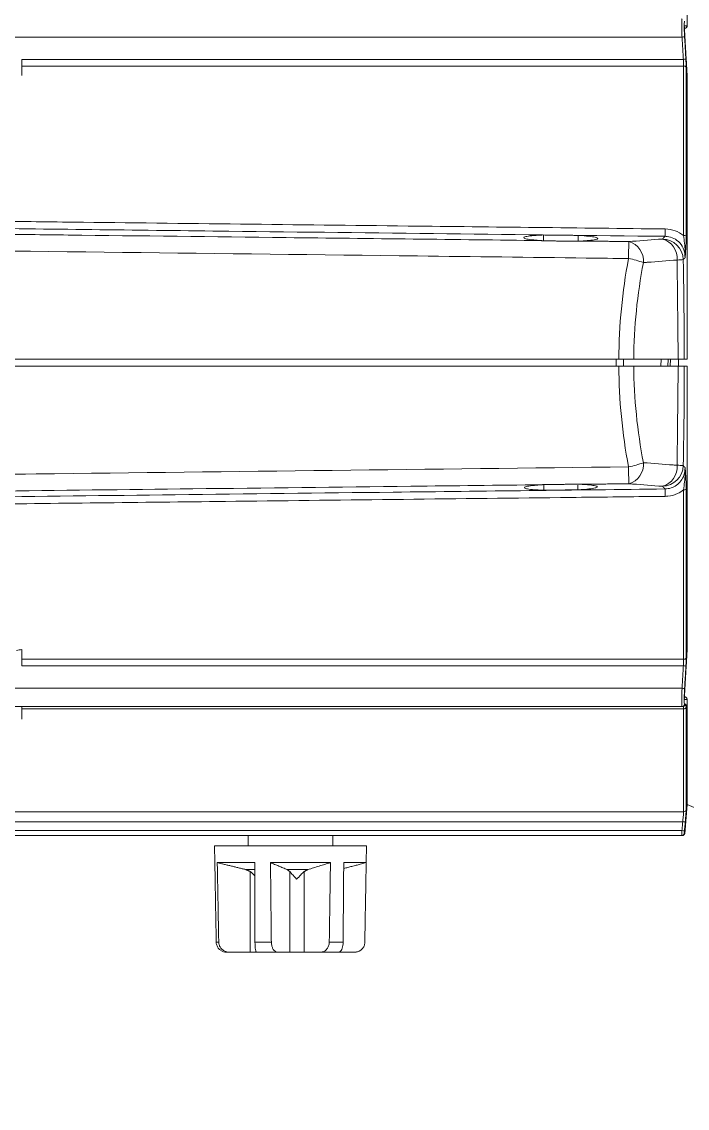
# Model space of a CAD drawing. Extents: x 11 to 120, y 2 to 94.
# Drawn here: x 23.5 to 27.44, y 36.1 to 42.53 of the extents above; entities that cross this region are included whole.
import ezdxf

# ---------------------------------------------------------------- set-up
doc = ezdxf.new("R2010")
doc.units = 0
doc.header["$MEASUREMENT"] = 0
doc.linetypes.add('SLD-Solid', pattern=[0])
doc.layers.add('OBJECT', color=7, linetype='CONTINUOUS')

msp = doc.modelspace()

# ---------------------------------------------------------------- linework, layer by layer
at = {"layer": 'OBJECT', "color": 7, "linetype": 'SLD-Solid', "lineweight": 15}
for p, q in [((27.4383, 42.5213), (27.4383, 43.1257)), ((27.4075, 42.4372), (23.3488, 42.4372)), ((23.4978, 42.2656), (23.4978, 42.3048)), ((23.4978, 42.3048), (27.4152, 42.3048)), ((23.4978, 42.2656), (23.4978, 42.2085)), ((27.4168, 42.2656), (23.4978, 42.2656)), ((27.4168, 41.2631), (27.4168, 42.2656)), ((27.4317, 42.2568), (27.4317, 41.2593)), ((27.4383, 40.5293), (27.4383, 42.1767)), ((27.033, 40.5293), (22.3491, 40.5293)), ((27.0177, 40.4893), (27.0177, 40.5293)), ((27.0605, 40.4893), (27.0615, 40.5293)), ((27.3845, 40.5293), (27.1214, 40.5293)), ((27.2827, 40.4893), (27.2837, 40.5293)), ((27.3234, 40.4893), (27.3247, 40.5293)), ((27.3378, 40.4893), (27.3393, 40.5293)), ((27.3871, 40.5295), (27.3871, 40.4894)), ((22.3491, 40.4893), (27.033, 40.4893)), ((27.3845, 40.4893), (27.1214, 40.4893)), ((27.4383, 38.8419), (27.4383, 40.4893)), ((27.4168, 38.753), (27.4168, 39.7556)), ((27.4317, 39.7594), (27.4317, 38.7619)), ((23.4978, 38.8102), (23.4978, 38.753)), ((23.4978, 38.753), (27.4168, 38.753)), ((23.4978, 38.7139), (23.4978, 38.753)), ((27.4152, 38.7139), (23.4978, 38.7139)), ((23.3488, 38.5814), (27.4075, 38.5814)), ((27.4076, 38.4743), (23.3528, 38.4743)), ((23.4978, 38.4593), (23.4978, 38.4743)), ((27.4317, 38.4697), (27.4317, 37.8643)), ((27.4383, 37.893), (27.4383, 38.4974)), ((27.4168, 38.4593), (23.4978, 38.4593)), ((23.4978, 38.4593), (23.4978, 38.3993)), ((27.4168, 37.8508), (27.4168, 38.4593)), ((27.4231, 37.7194), (27.4383, 37.893)), ((27.4383, 37.893), (31.6371, 36.0951)), ((23.1978, 37.8508), (27.4168, 37.8508)), ((27.4114, 37.7915), (23.1978, 37.7915)), ((27.4057, 37.7093), (22.9809, 37.7093)), ((27.4068, 37.7386), (23.1081, 37.7386)), ((24.8393, 37.7093), (24.8393, 37.6493)), ((25.3393, 37.6493), (25.3393, 37.7093)), ((24.6393, 37.6493), (24.641, 37.5493)), ((25.5393, 37.6493), (24.6393, 37.6493)), ((25.5375, 37.5493), (25.5393, 37.6493)), ((24.641, 37.5493), (24.6412, 37.5493)), ((24.6412, 37.5493), (24.641, 37.5493)), ((24.8777, 37.5493), (24.6556, 37.5493)), ((24.874, 37.5085), (24.8237, 37.5085)), ((25.3258, 37.5493), (24.9706, 37.5493)), ((25.1922, 37.5085), (25.0693, 37.5085)), ((25.5375, 37.5493), (25.4043, 37.5493)), ((25.5021, 37.5399), (25.5375, 37.5493)), ((24.8508, 37.0193), (24.8508, 37.4968)), ((25.0852, 37.0193), (25.0852, 37.4968)), ((25.1707, 37.0193), (25.1707, 37.4968)), ((24.6494, 37.0783), (24.6643, 37.0783)), ((24.8789, 37.0783), (24.9757, 37.0783)), ((25.3188, 37.0783), (25.4007, 37.0783)), ((24.7289, 37.0193), (24.7092, 37.0193)), ((24.8508, 37.0193), (24.7289, 37.0193)), ((24.8508, 37.0193), (24.9047, 37.0193)), ((25.0137, 37.0193), (24.8877, 37.0193)), ((25.0852, 37.0193), (25.0137, 37.0193)), ((25.0852, 37.0193), (25.1707, 37.0193)), ((25.1707, 37.0193), (25.2675, 37.0193)), ((25.374, 37.0193), (25.2675, 37.0193)), ((25.3184, 37.0193), (25.3557, 37.0193)), ((25.3557, 37.0193), (25.4691, 37.0193))]:
    msp.add_line(p, q, dxfattribs=at)
at = {"layer": 'OBJECT', "color": 7, "linetype": 'SLD-Solid', "lineweight": 15, "flags": 128}
for points in [[(27.43, 42.4908), (27.432, 42.492), (27.4345, 42.4948), (27.436, 42.4974), (27.4368, 42.4997), (27.4374, 42.5021), (27.438, 42.507), (27.4383, 42.5251)], [(27.4382, 38.4997), (27.4382, 38.5081), (27.4376, 38.5153), (27.4369, 38.5188), (27.4354, 38.5224), (27.4331, 38.5256), (27.4291, 38.5287), (27.4265, 38.5295)]]:
    msp.add_lwpolyline(points, dxfattribs=at)
at = {"layer": 'OBJECT', "color": 7, "linetype": 'SLD-Solid', "lineweight": 15}
for centre, radius, start, end in [((27.4219, 42.5032), 0.015, 297.4142, 3.80671), ((27.4256, 42.1903), 0.2476, 90.72016, 94.18142), ((27.4327, 42.0567), 0.2487, 90.59517, 94.0409), ((27.4187, 42.2519), 0.0139, 20.57922, 97.9193), ((23.908, 41.3341), 3.3996, 358.70405, 359.43928), ((27.2585, 41.1258), 0.1201, 355.7127, 74.14899), ((27.2889, 41.1158), 0.1256, 1.54173, 88.87071), ((27.4198, 41.2439), 0.0194, 52.30671, 99.04712), ((39.7938, 40.9957), 12.7038, 178.96049, 179.41335), ((27.0592, 41.1107), 0.1201, 355.71273, 74.14904), ((26.9996, 40.6182), 0.5157, 69.64131, 79.83367), ((27.3713, 41.5125), 0.3957, 271.01923, 276.26375), ((30.1913, 40.5093), 3.07, 168.87528, 179.62673), ((30.1913, 40.5093), 3.07, 180.37327, 191.12472), ((26.9996, 40.4005), 0.5157, 280.16633, 290.35869), ((39.7938, 40.023), 12.7038, 180.58665, 181.03951), ((27.0592, 39.908), 0.1201, 285.85096, 4.28727), ((27.2585, 39.8929), 0.1201, 285.85101, 4.2873), ((27.2889, 39.9029), 0.1256, 271.12929, 358.45827), ((27.3713, 39.5062), 0.3957, 83.73625, 88.98077), ((23.908, 39.6846), 3.3996, 0.56072, 1.29595), ((27.4198, 39.7748), 0.0194, 260.95288, 307.69329), ((23.4973, 38.7185), 0.0917, 89.68172, 109.42679), ((27.4187, 38.7668), 0.0139, 262.0807, 339.42078), ((27.4327, 38.962), 0.2487, 265.9591, 269.40483), ((27.4256, 38.8284), 0.2476, 265.81858, 269.27984), ((27.4076, 38.4893), 0.015, 270.04791, 356.44448), ((27.4151, 38.4893), 0.015, 270.04442, 356.32652), ((27.4182, 38.4733), 0.014, 264.21176, 345.34442), ((27.4219, 38.5155), 0.015, 356.19329, 62.5858), ((27.4169, 37.8657), 0.0149, 269.56594, 354.4459), ((27.4277, 37.9389), 0.1483, 263.66715, 269.45207), ((27.4057, 37.7243), 0.015, 270.00213, 355.05801), ((27.4232, 37.8859), 0.1482, 263.66248, 269.45135), ((27.4085, 37.7243), 0.015, 270, 354.25644), ((24.7092, 37.0793), 0.06, 236.35662, 270), ((25.4693, 37.0793), 0.06, 270, 303.58096)]:
    msp.add_arc(centre, radius, start, end, dxfattribs=at)
for start_param, end_param in [(1.376633, 1.564537), (1.577056, 1.764959)]:
    msp.add_ellipse((30.1029, 40.5093), major_axis=(0, 3.195), ratio=0.960876, start_param=start_param, end_param=end_param, dxfattribs=at)
for points, knots in [([(27.4075, 42.4372), (27.407, 42.4495), (27.4058, 42.4739), (27.4052, 42.5062), (27.4054, 42.5303), (27.4063, 42.5427), (27.4073, 42.5439), (27.4076, 42.5443)], [0, 0, 0, 0, 0.216844, 0.433701, 0.650256, 0.866699, 1, 1, 1, 1]), ([(27.4226, 42.5303), (27.422, 42.5293), (27.4208, 42.5272), (27.4201, 42.511), (27.4203, 42.4872), (27.4212, 42.4613), (27.4221, 42.4444), (27.4225, 42.4379)], [0, 0, 0, 0, 0.216835, 0.433686, 0.650167, 0.86649, 1, 1, 1, 1]), ([(27.4369, 42.5042), (27.4373, 42.5051), (27.438, 42.507), (27.4383, 42.5155), (27.4383, 42.5207), (27.4383, 42.5213)], [0, 0, 0, 0, 0.489872, 0.942613, 1, 1, 1, 1]), ([(27.4288, 42.4899), (27.4267, 42.4898), (27.4243, 42.4898), (27.4217, 42.4897), (27.4213, 42.4897)], [0, 0, 0, 0, 0.845701, 1, 1, 1, 1]), ([(27.4225, 42.4379), (27.423, 42.4279), (27.4257, 42.3838), (27.4282, 42.3396), (27.4301, 42.3054)], [0, 0, 0, 0, 0.226062, 1, 1, 1, 1]), ([(27.4168, 42.2656), (27.4167, 42.2714), (27.4166, 42.2831), (27.4157, 42.2975), (27.4152, 42.3048)], [0, 0, 0, 0, 0.486978, 1, 1, 1, 1]), ([(27.4301, 42.3054), (27.4306, 42.2967), (27.4315, 42.2789), (27.4316, 42.2643), (27.4317, 42.2568)], [0, 0, 0, 0, 0.488652, 1, 1, 1, 1]), ([(27.4383, 42.1767), (27.4382, 42.1833), (27.4381, 42.1967), (27.4373, 42.213), (27.4369, 42.2212)], [0, 0, 0, 0, 0.49158, 1, 1, 1, 1]), ([(27.3067, 41.2572), (26.8764, 41.2623), (26.0157, 41.2724), (24.6459, 41.2885), (23.7063, 41.2996), (23.1971, 41.3056)], [0, 0, 0, 0, 0.314137, 0.628275, 1, 1, 1, 1]), ([(23.1978, 41.3481), (23.2336, 41.3477), (23.4347, 41.3454), (24.2971, 41.3355), (25.6312, 41.3201), (26.7999, 41.3067), (27.3074, 41.3009)], [0, 0, 0, 0, 0.026129, 0.146813, 0.629552, 1, 1, 1, 1]), ([(27.3074, 41.3009), (27.3275, 41.2989), (27.3673, 41.2952), (27.4004, 41.2737), (27.4168, 41.2631)], [0, 0, 0, 0, 0.505218, 1, 1, 1, 1]), ([(23.325, 41.2701), (23.4741, 41.2683), (24.0535, 41.2616), (25.1342, 41.249), (26.0659, 41.2382), (26.5673, 41.2323)], [0, 0, 0, 0, 0.137909, 0.536076, 1, 1, 1, 1]), ([(26.5877, 41.2651), (26.5725, 41.2645), (26.5363, 41.2629), (26.4941, 41.2587), (26.4689, 41.2528), (26.4686, 41.2462), (26.4935, 41.2397), (26.5311, 41.2351), (26.5592, 41.2329), (26.5673, 41.2323)], [0, 0, 0, 0, 0.117568, 0.27986, 0.442586, 0.605907, 0.769589, 0.933239, 1, 1, 1, 1]), ([(26.8111, 41.2295), (26.8269, 41.2304), (26.8622, 41.2324), (26.898, 41.2374), (26.9135, 41.2436), (26.9036, 41.2503), (26.8694, 41.2565), (26.8271, 41.2606), (26.7986, 41.2623), (26.7917, 41.2628)], [0, 0, 0, 0, 0.132307, 0.294527, 0.457212, 0.620426, 0.783854, 0.947085, 1, 1, 1, 1]), ([(27.092, 41.2262), (27.1509, 41.2307), (27.2173, 41.2357), (27.2838, 41.2408), (27.2913, 41.2414)], [0, 0, 0, 0, 0.885696, 1, 1, 1, 1]), ([(27.4256, 41.1308), (27.4242, 41.1465), (27.4214, 41.178), (27.3968, 41.2188), (27.3612, 41.2464), (27.3287, 41.2563), (27.311, 41.2571), (27.3067, 41.2572)], [0, 0, 0, 0, 0.251338, 0.503314, 0.735356, 0.935196, 1, 1, 1, 1]), ([(27.4256, 41.1308), (27.4256, 41.1309), (27.4271, 41.1584), (27.4244, 41.1974), (27.4186, 41.2471), (27.4168, 41.2631)], [0, 0, 0, 0, 0.00294, 0.680839, 1, 1, 1, 1]), ([(27.4317, 41.2593), (27.4315, 41.2436), (27.4312, 41.2099), (27.4287, 41.1689), (27.4266, 41.1437), (27.4256, 41.1309), (27.4256, 41.1308)], [0, 0, 0, 0, 0.298756, 0.643488, 0.997321, 1, 1, 1, 1]), ([(27.0906, 41.1258), (27.0073, 41.1268), (26.5907, 41.1319), (25.0102, 41.151), (23.513, 41.1692), (22.3491, 41.1833)], [0, 0, 0, 0, 0.052722, 0.263609, 1, 1, 1, 1]), ([(27.3783, 41.1168), (27.3195, 41.1124), (27.253, 41.1073), (27.1866, 41.1023), (27.179, 41.1017)], [0, 0, 0, 0, 0.885696, 1, 1, 1, 1]), ([(27.4144, 41.1191), (27.4153, 41.0761), (27.419, 40.8795), (27.4199, 40.6829), (27.4207, 40.5293)], [0, 0, 0, 0, 0.219221, 1, 1, 1, 1]), ([(27.1214, 40.5293), (27.1085, 40.5293), (27.0846, 40.5293), (27.0516, 40.5293), (27.0353, 40.5293), (27.033, 40.5293)], [0, 0, 0, 0, 0.499398, 0.929179, 1, 1, 1, 1]), ([(27.4207, 40.5293), (27.4181, 40.5293), (27.4128, 40.5293), (27.394, 40.5293), (27.3845, 40.5293)], [0, 0, 0, 0, 0.5, 1, 1, 1, 1]), ([(27.033, 40.4893), (27.0493, 40.4893), (27.0798, 40.4893), (27.108, 40.4893), (27.1197, 40.4893), (27.1214, 40.4893)], [0, 0, 0, 0, 0.499397, 0.929163, 1, 1, 1, 1]), ([(27.3845, 40.4893), (27.394, 40.4893), (27.4128, 40.4893), (27.4181, 40.4893), (27.4207, 40.4893)], [0, 0, 0, 0, 0.5, 1, 1, 1, 1]), ([(27.4207, 40.4893), (27.4204, 40.406), (27.4199, 40.2094), (27.4164, 40.0128), (27.4144, 39.8995)], [0, 0, 0, 0, 0.423826, 1, 1, 1, 1]), ([(22.3491, 39.8354), (22.4269, 39.8364), (22.838, 39.8414), (24.4185, 39.8605), (25.9212, 39.8787), (27.0906, 39.8929)], [0, 0, 0, 0, 0.049218, 0.260105, 1, 1, 1, 1]), ([(27.179, 39.917), (27.2378, 39.9125), (27.3043, 39.9075), (27.3707, 39.9024), (27.3783, 39.9018)], [0, 0, 0, 0, 0.885696, 1, 1, 1, 1]), ([(27.3067, 39.7615), (27.3189, 39.7627), (27.3434, 39.765), (27.3762, 39.7826), (27.4026, 39.8088), (27.422, 39.8447), (27.4243, 39.8728), (27.4256, 39.8879)], [0, 0, 0, 0, 0.182195, 0.364245, 0.551044, 0.759196, 1, 1, 1, 1]), ([(27.4168, 39.7556), (27.4186, 39.7715), (27.4244, 39.8213), (27.4271, 39.8603), (27.4256, 39.8878), (27.4256, 39.8879)], [0, 0, 0, 0, 0.319161, 0.99706, 1, 1, 1, 1]), ([(27.4256, 39.8879), (27.4256, 39.8878), (27.4266, 39.8753), (27.4287, 39.85), (27.4312, 39.8091), (27.4315, 39.7751), (27.4317, 39.7594)], [0, 0, 0, 0, 0.002679, 0.34979, 0.701238, 1, 1, 1, 1]), ([(23.1971, 39.7131), (23.6, 39.7179), (24.4333, 39.7277), (25.8031, 39.7438), (26.7701, 39.7551), (27.3067, 39.7615)], [0, 0, 0, 0, 0.294131, 0.608268, 1, 1, 1, 1]), ([(26.5747, 39.7865), (26.3168, 39.7835), (25.6286, 39.7755), (24.5432, 39.7628), (23.7156, 39.7532), (23.3184, 39.7486)], [0, 0, 0, 0, 0.237589, 0.634043, 1, 1, 1, 1]), ([(26.5887, 39.754), (26.574, 39.7546), (26.5386, 39.7561), (26.4974, 39.7603), (26.4728, 39.7661), (26.4728, 39.7725), (26.4974, 39.7789), (26.5355, 39.7836), (26.5651, 39.7858), (26.5747, 39.7865)], [0, 0, 0, 0, 0.115332, 0.275775, 0.436647, 0.598107, 0.759921, 0.921699, 1, 1, 1, 1]), ([(26.8037, 39.7891), (26.8193, 39.7883), (26.8545, 39.7864), (26.8914, 39.7817), (26.9091, 39.7757), (26.9017, 39.7691), (26.8703, 39.7629), (26.8288, 39.7587), (26.7992, 39.7568), (26.7907, 39.7563)], [0, 0, 0, 0, 0.128648, 0.288962, 0.449731, 0.611042, 0.772602, 0.934007, 1, 1, 1, 1]), ([(27.2913, 39.7773), (27.2325, 39.7818), (27.1661, 39.7869), (27.0996, 39.7919), (27.092, 39.7925)], [0, 0, 0, 0, 0.885696, 1, 1, 1, 1]), ([(27.4168, 39.7556), (27.4053, 39.7479), (27.3772, 39.7292), (27.338, 39.719), (27.3127, 39.718), (27.3074, 39.7178)], [0, 0, 0, 0, 0.355605, 0.866055, 1, 1, 1, 1]), ([(27.3074, 39.7178), (27.2661, 39.7174), (27.0594, 39.715), (26.1915, 39.705), (24.8629, 39.6897), (23.6997, 39.6764), (23.1978, 39.6706)], [0, 0, 0, 0, 0.030171, 0.150856, 0.633595, 1, 1, 1, 1]), ([(27.4369, 38.7975), (27.4373, 38.8055), (27.4381, 38.8218), (27.4382, 38.8352), (27.4383, 38.8419)], [0, 0, 0, 0, 0.494002, 1, 1, 1, 1]), ([(27.4152, 38.7139), (27.4156, 38.7209), (27.4166, 38.7352), (27.4167, 38.747), (27.4168, 38.753)], [0, 0, 0, 0, 0.487928, 1, 1, 1, 1]), ([(27.4317, 38.7619), (27.4317, 38.7548), (27.4315, 38.7402), (27.4306, 38.7224), (27.4301, 38.7133)], [0, 0, 0, 0, 0.488115, 1, 1, 1, 1]), ([(27.4301, 38.7133), (27.4296, 38.7033), (27.4271, 38.6591), (27.4245, 38.615), (27.4225, 38.5808)], [0, 0, 0, 0, 0.226062, 1, 1, 1, 1]), ([(27.4076, 38.4743), (27.4071, 38.4755), (27.4059, 38.4779), (27.4052, 38.4967), (27.4053, 38.5243), (27.4062, 38.5543), (27.4072, 38.574), (27.4075, 38.5814)], [0, 0, 0, 0, 0.216872, 0.433758, 0.650331, 0.866771, 1, 1, 1, 1]), ([(27.4225, 38.5808), (27.4219, 38.5703), (27.4208, 38.5492), (27.4201, 38.5213), (27.4203, 38.5005), (27.4212, 38.4899), (27.4222, 38.4888), (27.4226, 38.4884)], [0, 0, 0, 0, 0.216801, 0.433618, 0.650078, 0.866406, 1, 1, 1, 1]), ([(27.4168, 38.4593), (27.4167, 38.4633), (27.4166, 38.4714), (27.4157, 38.4742), (27.4152, 38.4743), (27.4151, 38.4743)], [0, 0, 0, 0, 0.471914, 0.943783, 1, 1, 1, 1]), ([(27.4226, 38.4884), (27.4232, 38.4884), (27.4257, 38.4884), (27.4282, 38.4884), (27.43, 38.4884)], [0, 0, 0, 0, 0.237767, 1, 1, 1, 1]), ([(27.43, 38.4884), (27.4305, 38.4876), (27.4315, 38.486), (27.4316, 38.4753), (27.4317, 38.4697)], [0, 0, 0, 0, 0.474047, 1, 1, 1, 1]), ([(27.4383, 38.4974), (27.4382, 38.5021), (27.4381, 38.5116), (27.4373, 38.5135), (27.4369, 38.5145)], [0, 0, 0, 0, 0.487697, 1, 1, 1, 1]), ([(27.4114, 37.7915), (27.4121, 37.7985), (27.4136, 37.8124), (27.4153, 37.8307), (27.4165, 37.8448), (27.4167, 37.8488), (27.4168, 37.8508)], [0, 0, 0, 0, 0.249668, 0.499372, 0.748128, 1, 1, 1, 1]), ([(27.4317, 37.8643), (27.4316, 37.8618), (27.4315, 37.857), (27.4303, 37.8398), (27.4286, 37.8171), (27.4271, 37.7996), (27.4263, 37.7906)], [0, 0, 0, 0, 0.24726, 0.494505, 0.742148, 1, 1, 1, 1]), ([(27.4263, 37.7906), (27.4255, 37.7806), (27.4239, 37.763), (27.4224, 37.7453), (27.4218, 37.7377)], [0, 0, 0, 0, 0.564416, 1, 1, 1, 1]), ([(27.4057, 37.7093), (27.4057, 37.7097), (27.4057, 37.7103), (27.4059, 37.7155), (27.4062, 37.7231), (27.4065, 37.7313), (27.4067, 37.7366), (27.4068, 37.7386)], [0, 0, 0, 0, 0.21806, 0.436118, 0.654232, 0.872518, 1, 1, 1, 1]), ([(27.4218, 37.7377), (27.4216, 37.736), (27.4213, 37.7326), (27.421, 37.7282), (27.4207, 37.7249), (27.4207, 37.7233), (27.4207, 37.7231), (27.4207, 37.7231)], [0, 0, 0, 0, 0.219081, 0.43818, 0.656825, 0.874764, 1, 1, 1, 1]), ([(27.4207, 37.7231), (27.4208, 37.7231), (27.4214, 37.7231), (27.423, 37.723), (27.4227, 37.723), (27.4225, 37.723)], [0, 0, 0, 0, 0.071856, 0.359279, 1, 1, 1, 1]), ([(24.8779, 37.4692), (24.875, 37.4736), (24.8682, 37.4838), (24.8571, 37.4921), (24.8508, 37.4968)], [0, 0, 0, 0, 0.42757, 1, 1, 1, 1]), ([(25.1253, 37.4505), (25.1252, 37.4506), (25.1157, 37.4613), (25.101, 37.4784), (25.0894, 37.492), (25.0852, 37.4968)], [0, 0, 0, 0, 0.004613, 0.647697, 1, 1, 1, 1]), ([(25.1707, 37.4968), (25.1637, 37.4904), (25.1487, 37.4766), (25.1333, 37.4596), (25.1254, 37.4506), (25.1253, 37.4505)], [0, 0, 0, 0, 0.458054, 0.995388, 1, 1, 1, 1]), ([(24.6765, 37.0302), (24.674, 37.0316), (24.6654, 37.0363), (24.6555, 37.0507), (24.65, 37.0665), (24.6495, 37.0758), (24.6494, 37.0783)], [0, 0, 0, 0, 0.153444, 0.527168, 0.872113, 1, 1, 1, 1]), ([(24.6643, 37.0783), (24.6651, 37.0719), (24.6666, 37.0591), (24.6768, 37.0421), (24.6919, 37.0288), (24.71, 37.0207), (24.723, 37.0198), (24.7289, 37.0193)], [0, 0, 0, 0, 0.198025, 0.395861, 0.598899, 0.81482, 1, 1, 1, 1]), ([(24.8877, 37.0193), (24.8866, 37.0201), (24.8845, 37.0216), (24.8817, 37.0334), (24.8798, 37.0504), (24.879, 37.0665), (24.8789, 37.0758), (24.8789, 37.0783)], [0, 0, 0, 0, 0.241746, 0.484004, 0.711798, 0.92205, 1, 1, 1, 1]), ([(24.9757, 37.0783), (24.9762, 37.0719), (24.9771, 37.0591), (24.9831, 37.0421), (24.9919, 37.0288), (25.0026, 37.0207), (25.0102, 37.0198), (25.0137, 37.0193)], [0, 0, 0, 0, 0.198025, 0.395861, 0.598899, 0.81482, 1, 1, 1, 1]), ([(25.2675, 37.0193), (25.2737, 37.0201), (25.2861, 37.0216), (25.3023, 37.0334), (25.3137, 37.0504), (25.3183, 37.0665), (25.3187, 37.0758), (25.3188, 37.0783)], [0, 0, 0, 0, 0.241746, 0.484004, 0.711798, 0.92205, 1, 1, 1, 1]), ([(25.4007, 37.0783), (25.4004, 37.0719), (25.3997, 37.0591), (25.3955, 37.0421), (25.3893, 37.0288), (25.3818, 37.0207), (25.3765, 37.0198), (25.374, 37.0193)], [0, 0, 0, 0, 0.198025, 0.395861, 0.598899, 0.81482, 1, 1, 1, 1]), ([(25.4691, 37.0193), (25.4763, 37.0201), (25.4908, 37.0216), (25.5098, 37.0334), (25.5231, 37.0504), (25.5285, 37.0665), (25.529, 37.0758), (25.5291, 37.0783)], [0, 0, 0, 0, 0.241746, 0.484004, 0.711798, 0.92205, 1, 1, 1, 1])]:
    msp.add_open_spline(points, degree=3, knots=knots, dxfattribs=at)
for points in [[(27.4205, 42.5038), (27.4369, 42.5042)], [(27.4369, 42.2212), (27.4205, 42.5038)], [(27.4215, 42.4862), (27.4288, 42.4899)], [(27.4152, 42.3048), (27.4075, 42.4372)], [(26.5877, 41.2651), (26.588, 41.2304)], [(26.5877, 41.2651), (26.7917, 41.2628)], [(26.7917, 41.2628), (26.7914, 41.2281)], [(27.2913, 41.2414), (27.3067, 41.2572)], [(26.588, 41.2304), (26.5673, 41.2323)], [(26.7914, 41.2281), (26.588, 41.2304)], [(26.8111, 41.2295), (26.7914, 41.2281)], [(26.8111, 41.2295), (27.092, 41.2262)], [(27.3845, 40.5293), (27.3783, 41.1168)], [(27.4256, 41.1308), (27.4144, 41.1191)], [(27.4207, 40.5293), (27.4383, 40.5293)], [(27.3783, 39.9018), (27.3845, 40.4893)], [(27.4383, 40.4893), (27.4207, 40.4893)], [(27.4144, 39.8995), (27.4256, 39.8879)], [(26.589, 39.7876), (26.5747, 39.7865)], [(26.5887, 39.754), (26.589, 39.7876)], [(26.5887, 39.754), (26.7907, 39.7563)], [(26.7904, 39.7899), (26.589, 39.7876)], [(26.8037, 39.7891), (26.7904, 39.7899)], [(26.7907, 39.7563), (26.7904, 39.7833)], [(27.092, 39.7925), (26.8037, 39.7891)], [(27.3067, 39.7615), (27.2913, 39.7773)], [(27.4205, 38.5149), (27.4369, 38.7975)], [(27.4075, 38.5814), (27.4152, 38.7139)], [(27.4288, 38.5288), (27.4215, 38.5325)], [(27.4151, 38.4743), (27.4076, 38.4743)], [(27.4369, 38.5145), (27.4205, 38.5149)], [(27.4213, 38.529), (27.4288, 38.5288)], [(27.4068, 37.7386), (27.4114, 37.7915)], [(24.6494, 37.0783), (24.6412, 37.5493)], [(24.6556, 37.5493), (24.6643, 37.0783)], [(24.8237, 37.5085), (24.6556, 37.5493)], [(24.8508, 37.4968), (24.8237, 37.5085)], [(24.8789, 37.0783), (24.8777, 37.5493)], [(24.9706, 37.5493), (24.9757, 37.0783)], [(25.0693, 37.5085), (24.9706, 37.5493)], [(25.0852, 37.4968), (25.0693, 37.5085)], [(25.1922, 37.5085), (25.1707, 37.4968)], [(25.3258, 37.5493), (25.1922, 37.5085)], [(25.3188, 37.0783), (25.3258, 37.5493)], [(25.4043, 37.5493), (25.4007, 37.0783)], [(25.502, 37.5401), (25.404, 37.5145)], [(25.5291, 37.0783), (25.5373, 37.5493)]]:
    msp.add_open_spline(points, degree=1, dxfattribs=at)

doc.saveas('drawing.dxf')
